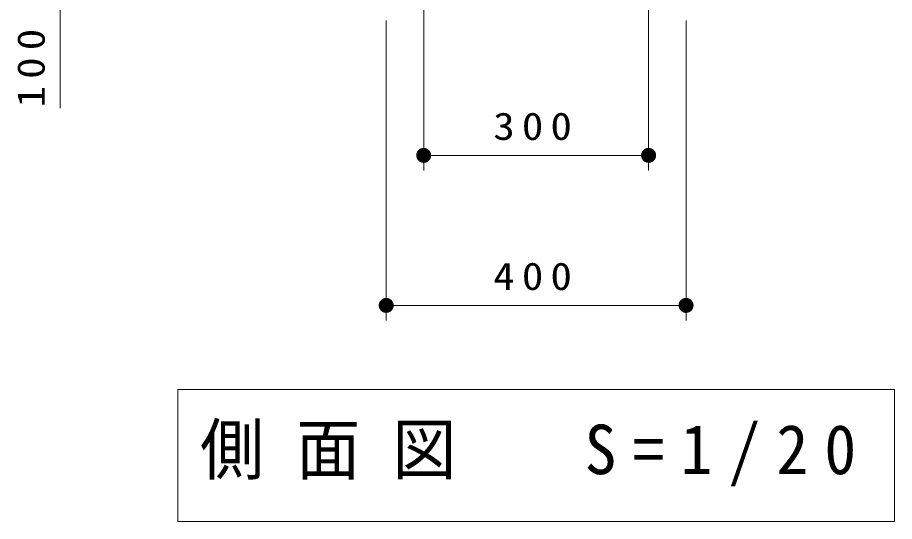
# Model space of a CAD drawing. Units: millimetres on the paper, scale 1:20. Extents: x -365 to 12, y -38 to 257.
# Drawn here: x -128.9 to -70.4, y 52 to 85.5 of the extents above; entities that cross this region are included whole.
import ezdxf

# ---------------------------------------------------------------- set-up
doc = ezdxf.new("R2010")
doc.units = ezdxf.units.MM
doc.layers.add('LY_1', color=7, linetype='Continuous', lineweight=25)
doc.styles.add('ＭＳ ゴシック', font='')
doc.styles.get('ＭＳ ゴシック').set_extended_font_data('MS Gothic')

# ---------------------------------------------------------------- blocks, each defined once
blk = doc.blocks.new('filled_dot')
at = {"color": 0, "linetype": 'Continuous', "lineweight": -2, "const_width": 1.25}
blk.add_lwpolyline([(-0.625, 0, 1), (0.625, 0, 1)], format="xyb", close=True, dxfattribs=at)

msp = doc.modelspace()

# ---------------------------------------------------------------- linework, layer by layer
at = {"layer": 'LY_1', "lineweight": 13}
for p, q in [((-126.058, 79.488), (-126.058, 91.353)), ((-101.808, 90.353), (-101.808, 75.353)), ((-86.808, 90.353), (-86.808, 75.353)), ((-104.308, 85.353), (-104.308, 65.353)), ((-84.308, 85.353), (-84.308, 65.353)), ((-86.808, 76.353), (-101.808, 76.353)), ((-84.308, 66.353), (-104.308, 66.353)), ((-118.208, 60.753), (-118.208, 51.953)), ((-70.408, 60.753), (-118.208, 60.753)), ((-70.408, 51.953), (-70.408, 60.753)), ((-118.208, 51.953), (-70.408, 51.953))]:
    msp.add_line(p, q, dxfattribs=at)

# ---------------------------------------------------------------- block references
at = {"layer": 'LY_1', "lineweight": 13, "xscale": 0.4, "yscale": 0.4}
for p in [(-101.808, 76.353), (-104.308, 66.353)]:
    msp.add_blockref('filled_dot', p, dxfattribs=at)
at = {"layer": 'LY_1', "lineweight": 13, "xscale": 0.4, "yscale": 0.4, "rotation": 180}
for p in [(-86.808, 76.353), (-84.308, 66.353)]:
    msp.add_blockref('filled_dot', p, dxfattribs=at)

# ---------------------------------------------------------------- texts
at = {"layer": 'LY_1', "insert": (-127.058, 82.405), "char_height": 1.833, "attachment_point": 8, "rotation": 90, "style": 'ＭＳ ゴシック'}
msp.add_mtext('\\T1.33;\\W1.15;100', dxfattribs=at)
at = {"layer": 'LY_1', "style": 'ＭＳ ゴシック'}
for s, insert, char_height, attachment_point in [('\\T1.33;\\W1.15;300', (-94.308, 77.353), 1.833, 8), ('\\T1.33;\\W1.15;400', (-94.308, 67.353), 1.833, 8), ('\\T1.5;\\W0.95;側面図\u3000S=1/20', (-94.308, 56.353), 3.299, 5)]:
    msp.add_mtext(s, dxfattribs=dict(at, insert=insert, char_height=char_height, attachment_point=attachment_point))

doc.saveas('drawing.dxf')
